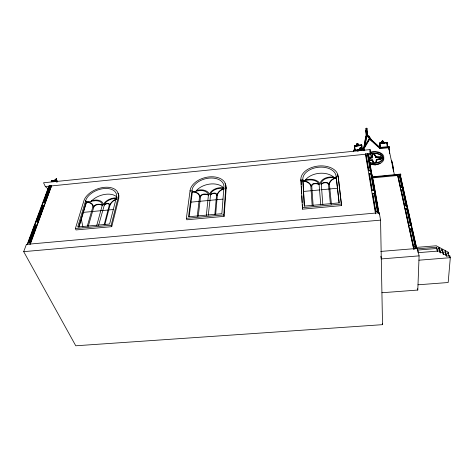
<?xml version="1.0" encoding="UTF-8"?>
<svg xmlns="http://www.w3.org/2000/svg" width="474" height="474" viewBox="0 0 474 474"><rect width="100%" height="100%" fill="white"/><g stroke="black" fill="none" stroke-linecap="round" stroke-linejoin="round"><path stroke-width="0.71" d="M378.4 212.613L375.266 194.216L376.836 204.033M382.897 158.109L382.305 156.538A8.733 5.439 -2.7 0 0 375.432 153.458L373.186 153.511M413.784 249.401L397.609 175.167L399.89 174.947L416.379 248.844M402.124 187.698L399.742 176.375A0.693 0.444 -0.6 0 0 398.96 176.002A0.693 0.444 -0.6 0 0 398.367 176.506L398.367 176.849A0.693 0.444 -0.6 0 1 398.96 176.346A0.693 0.444 -0.6 0 1 399.742 176.713L402.13 187.455M360.27 149.316L360.27 147.835L359.434 149.778M399.742 176.713L399.742 176.375M416.208 248.471L399.89 174.947M400.726 187.828L400.731 187.248A0.705 0.456 -0.1 0 0 401.531 187.633A0.705 0.456 -0.1 0 0 402.13 187.117M400.631 177.3L400.714 174.077L372.001 176.849M406.147 205.544L402.811 190.175A0.711 0.462 0 0 0 402.005 189.784A0.711 0.462 0 0 0 401.401 190.305L401.401 190.649A0.711 0.462 0 0 1 401.999 190.121A0.711 0.462 0 0 1 402.805 190.518L406.147 205.544A0.729 0.486 0.8 0 1 405.874 205.994M402.805 190.518L402.811 190.175M56.394 181.027L56.299 178.976L53.953 180.92M404.992 205.994A0.729 0.486 0.8 0 1 404.701 205.675L404.707 205.331A0.729 0.486 0.8 0 0 405.537 205.746A0.729 0.486 0.8 0 0 406.153 205.201M410.567 225.434L407.012 209.081A0.735 0.492 1 0 0 406.182 208.661A0.735 0.492 1 0 0 405.56 209.212L405.554 209.555A0.735 0.492 1 0 1 406.177 209.004A0.735 0.492 1 0 1 407.006 209.425L410.567 225.434A0.752 0.515 1.9 0 1 410.425 225.814M407.006 209.425L407.012 209.081M357.325 145.968C358.279 142.585 356.093 143.172 359.008 145.157M409.37 225.908A0.752 0.515 1.9 0 1 409.074 225.565L409.08 225.215A0.752 0.515 1.9 0 0 409.939 225.665A0.752 0.515 1.9 0 0 410.573 225.085M415.277 246.658L411.491 229.226A0.758 0.521 2.1 0 0 410.626 228.77A0.758 0.521 2.1 0 0 409.992 229.357L409.98 229.7A0.758 0.521 2.1 0 1 410.62 229.114A0.758 0.521 2.1 0 1 411.485 229.57L415.277 246.658A0.782 0.551 3.2 0 1 414.999 247.161M411.485 229.57L411.491 229.226M414.229 247.227A0.782 0.551 3.2 0 1 413.737 246.782L413.749 246.439A0.782 0.551 3.2 0 0 414.643 246.924A0.782 0.551 3.2 0 0 415.289 246.308M417.351 250.58L417.422 248.412L380.782 251.433M56.359 180.624C57.147 177.768 55.511 179.557 54.297 181.009M381.92 292.742L417.795 290.058L419.099 255.865L417.422 248.412M407.196 206.913L403.664 190.595L403.724 191.792M118.707 198.819L118.174 197.427A18.184 11.003 -20.5 0 0 104.321 187.331A18.184 11.003 -20.5 0 0 83.904 200.757L75.39 228.545L76.024 229.937L111.751 226.661L118.707 198.819L118.897 195.786A18.148 11.009 -20.5 0 0 117.907 193.102M437.229 251.208L436.631 247.232L417.31 248.82L418.068 252.18M440.69 252.909L439.362 247.778L438.806 247.825L438.717 249.111L439.279 249.069L440.275 252.761L442.876 252.547L443.362 254.408L445.969 254.2L446.472 256.073L449.79 255.806L450.3 257.684L448.179 282.516L417.991 284.803M439.279 249.069L439.362 247.778M369.471 159.039L369.572 157.581M369.969 151.769L370.117 149.588L43.543 182.78L45.326 186.537L48.129 188.948M369.53 164.04L370.247 153.766L370.117 149.588M439.7 252.369L439.801 250.912L417.997 252.689M443.747 254.562L442.396 249.401L441.833 249.448L441.738 250.734L442.301 250.693L443.314 254.562M442.301 250.693L442.396 249.401M224.107 216.357L223.752 214.9L225.837 186.952A18.231 11.678 -14.1 0 0 209.206 176.891A18.231 11.678 -14.1 0 0 190.11 190.424L186.371 218.342L186.797 219.782L224.107 216.357L226.169 188.397L225.79 185.352A18.196 11.69 -14.1 0 0 224.984 183.687M446.206 255.569L445.341 252.328L445.442 251.036L444.879 251.078L445.756 254.396M445.856 255.658L445.969 254.2M448.404 252.281L447.942 252.725L447.835 254.017L448.297 253.572L448.404 252.281L436.258 245.775L416.486 247.41M400.411 177.72L400.714 174.077M449.666 257.264L449.79 255.806M215.676 214.284L217.341 195.282A5.759 3.158 -38.6 0 1 224.101 188.942M214.829 214.633L216.517 195.632A5.658 3.075 -39.2 0 0 210.45 194.79L210.308 194.879M208.287 215.261L210.693 193.611A9.113 5.925 -13.4 0 1 215.16 189.606L216.44 189.085A9.113 5.925 -13.4 0 1 221.879 188.35L224.001 188.646L223.58 187.911A10.078 6.553 -13.4 0 0 216.15 188.528L214.74 189.102A10.078 6.553 -13.4 0 0 209.407 194.577A11.098 7.175 -14.9 0 0 203.512 190.086L202.161 189.908A11.098 7.175 -14.9 0 0 196.384 190.554L195.857 191.312L192.391 191.674L189.138 216.742M206.338 215.451L208.453 194.761L208.169 193.973A10.132 6.553 -14.9 0 0 197.901 190.803L195.857 191.312M43.098 202.653L45.149 197M197.208 216.707L199.513 196.988A5.747 3.851 13.2 0 0 192.509 192.006L192.349 192.006M198.274 216.156L200.461 197.166A5.623 3.768 14.2 0 1 208.258 195.033L208.424 195.092M356.448 145.619L357.355 143.391M359.416 149.968L360.27 147.835L361.182 149.31M361.621 149.701L360.495 147.912L361.656 149.322M56.193 180.659L56.489 178.959M191.994 190.24L188.528 216.76L221.862 213.685L223.924 187.135A16.294 10.44 -14.1 0 0 209.064 178.123A16.294 10.44 -14.1 0 0 191.994 190.24L192.391 191.674A6.233 4.177 13.2 0 1 199.987 197.077A6.109 4.094 14.2 0 1 208.453 194.761M376.409 162.268L376.777 159.697L380.77 158.766L380.776 159.104L376.783 160.028L376.344 162.706M375.918 162.985L376.362 159.501L382.885 157.599L382.459 158.446L380.776 159.104M376.362 159.501L375.977 162.588L375.971 162.256M301.233 184.824L301.227 179.865M382.062 142.935L382.394 140.766L383.43 142.36M382.103 142.633L382.394 140.766M381.689 142.988L382.471 140.867L384.384 142.71M364.891 146.265L366.562 136.281L368.162 136.115L370.158 139.184M365.158 145.488L366.562 136.281M363.718 148.35L365.81 135.997L368.754 135.694L372.315 141.139M363.961 147.716L365.65 137.721M359.861 150.246L360.204 147.971L359.683 150.098M368.517 155.727L371.272 171.825M56.039 180.801L56.382 178.888L54.119 180.801M322.818 204.709L321.218 182.964A9.385 6.126 -5.2 0 1 325.188 178.935L326.444 178.408A9.385 6.126 -5.2 0 1 332.078 177.655L336.25 177.72L339.1 202.913M359.73 150.24L360.24 147.947M381.967 142.514L382.257 140.861M356.839 145.565L357.26 143.444M111.751 226.661L111.183 225.257L118.174 197.427M104.884 224.611L109.861 205.586A5.694 2.654 -42.4 0 1 116.681 199.353M104.114 224.949L109.109 205.917A5.605 2.589 -42.7 0 0 104.221 204.993L104.084 205.082M98.545 225.511L104.671 203.82A9.071 5.593 -20.2 0 1 109.589 199.844L110.886 199.329A9.071 5.593 -20.2 0 1 116.142 198.618M96.678 225.689L102.36 204.958L102.224 204.17A10.132 6.162 -21.2 0 0 93.105 200.976L86.304 201.965L78.761 226.963M88.253 226.406L93.71 207.393A5.629 3.863 5.3 0 1 102.111 205.23L102.266 205.289M87.269 226.234L92.762 207.221A5.765 3.934 4.4 0 0 86.369 202.291L86.203 202.291M381.771 142.775L382.317 140.932L381.629 142.733M78.974 227.135L85.681 204.887A18.077 11.026 -20.6 0 1 86.801 202.362M374.697 191.65L374.697 191.04M85.711 200.585L77.7 226.981L109.618 224.036L116.343 197.605A16.252 9.83 -20.5 0 0 103.966 188.557A16.252 9.83 -20.5 0 0 85.711 200.585L86.304 201.965A6.251 4.266 4.4 0 1 93.236 207.31A6.115 4.195 5.3 0 1 102.36 204.958M359.47 150.205L360.181 148.149M356.804 144.979L357.2 143.569L356.353 145.642M372.528 153.576L371.569 156.396L371.663 157.735L372.528 153.576L373.151 153.179L373.939 153.422L375.941 156.076L376.178 157.178L382.263 157.457L380.64 156.888L376.172 156.912M372.019 156.734L373.192 153.458L373.945 153.689L376.178 157.178M359.511 149.914L360.204 147.971L359.304 150.057M381.558 143L382.251 141.062M56.459 179.054L56.756 182.057M56.607 180.73L51.162 181.222M56.714 180.428L51.222 181.056L56.714 180.428L57.265 181.643M56.205 179.184L56.293 178.882M56.382 178.888L55.63 180.641M30.342 244.086L51.619 185.559L49.029 185.814L27.071 244.685M28.95 242.096A0.776 0.468 -25.5 0 0 29.459 242.57A0.776 0.468 -25.5 0 0 30.36 241.971L36.522 225.286A0.752 0.444 -24.4 0 0 36.024 224.842A0.752 0.444 -24.4 0 0 35.147 225.417L29.133 242.439A0.776 0.468 -25.5 0 0 29.317 242.872A0.776 0.468 -25.5 0 0 30.022 242.807M36.652 221.37A0.752 0.438 -24.1 0 0 37.15 221.808A0.752 0.438 -24.1 0 0 38.015 221.245L43.798 205.597A0.729 0.421 -23.1 0 0 43.312 205.183A0.729 0.421 -23.1 0 0 42.464 205.728L36.824 221.714A0.747 0.438 -24.1 0 0 36.895 222.051M50.635 187.094L45.202 201.8A0.723 0.415 -22.9 0 1 44.366 202.339A0.723 0.415 -22.9 0 1 43.875 201.93L49.337 187.224A0.705 0.397 -22 0 1 50.155 186.715A0.705 0.397 -22 0 1 50.635 187.094L45.611 201.474M30.466 242.451A0.776 0.468 -25.5 0 0 30.543 242.315L36.522 225.286M37.689 222.051A0.747 0.438 -24.1 0 0 38.193 221.583L43.964 205.935M29.903 244.442L51.619 185.559M356.365 146.022L357.278 143.557M27.545 244.649L49.462 185.772L49.622 186.116M29.536 240.14L30.306 238.049M31.888 233.801L33.654 229.049M34.371 227.129L34.946 225.583M36.622 221.068L39.84 212.423M40.414 210.865L41.173 208.827M41.38 208.282L42.411 205.497M43.845 201.64L46.019 195.798M46.576 194.287L48.852 188.178M51.547 180.932L51.37 181.406L56.495 180.884L56.667 180.41L57.271 181.732M29.133 242.439L35.325 225.754A0.752 0.444 -24.4 0 1 36.202 225.186A0.752 0.444 -24.4 0 1 36.699 225.63M36.824 221.714L42.63 206.066A0.729 0.421 -23.1 0 1 43.205 205.586A0.729 0.421 -23.1 0 1 43.892 205.615M44.224 202.647A0.723 0.415 -22.9 0 1 44.041 202.268L49.497 187.562A0.705 0.397 -22 0 1 50.309 187.052A0.705 0.397 -22 0 1 50.795 187.431M23.7 251.647L26.42 244.377L379.259 212.725L380.563 220.132L382.518 324.666L75.769 345.783L23.7 251.647L380.563 220.132M28.44 241.853L30.68 235.845M31.177 234.512L34.406 225.837M35.911 221.791L39.206 212.95M40.219 210.225L41.487 206.824M45.895 194.998L48.632 187.645M381.487 143.024L382.642 140.825L384.568 142.982M356.235 145.939L357.242 143.592M357.236 143.652L357.609 143.444L358.35 144.979M360.252 148.196L361.834 149.725M56.738 181.72L56.519 179.059L56.904 181.785M382.346 141.092L382.666 140.95L384.687 142.982M304.415 206.113L303.005 180.944L305.031 180.718L305.446 179.96A11.37 7.466 -6.8 0 1 311.454 179.291L312.923 179.462A11.37 7.466 -6.8 0 1 320.039 183.942A10.381 6.778 -5.2 0 1 324.649 178.431L326.035 177.851A10.381 6.778 -5.2 0 1 333.797 177.205L334.383 177.934M394.54 175.457L388.621 147.77L380.047 148.64L380.035 147.977L369.625 138.627L362.853 149.855L362.829 149.197L369.524 138.07L379.982 147.45L389.361 146.496L389.51 153.546M363.362 149.754L369.643 139.285L369.625 138.627M407.871 209.52L411.58 225.843M54.836 181.086L56.299 178.976L54.297 181.086M365.768 137.01L366.621 135.914M382.868 157.854L375.787 157.51C374.081 152.041 371.995 151.621 372.12 157.943L370.135 158.233M91.091 201.474L91.719 200.721A16.122 9.859 -20.6 0 1 117.019 197.148M382.263 157.19L382.879 157.593L382.459 158.446M360.157 147.912L360.193 148.084M54.006 181.05L56.175 179.154M54.291 180.748L56.216 178.982M372.54 153.908L373.151 153.179M321.052 184.238L321.2 184.149A5.818 3.555 -32.9 0 1 328.541 184.901L330.425 203.98M56.418 179.225L56.501 180.553M380.895 158.79L382.891 157.937L382.311 156.574A8.722 5.427 -2.7 0 0 373.216 153.452L371.029 153.926M380.047 163.512L375.378 164.816L370.407 164.502M305.031 180.718L307.105 180.203A10.381 6.814 -6.8 0 1 318.605 183.343L319.061 184.131L320.785 204.904M376.374 159.833L381.078 158.701M336.285 178.052L336.137 178.082A5.937 3.632 -32.1 0 0 329.442 184.54L331.433 204.353M369.993 157.646L371.652 157.404M370.129 157.901L372.108 157.611L372.12 157.943M366.586 136.921L368.185 136.755L368.162 136.115M369.175 139.338L370.111 139.238L372.309 141.211M354.315 145.672L361.739 144.997L354.315 145.672L354.582 150.708M379.621 143.03L387.116 142.348L379.621 143.03L379.71 147.396M354.558 145.826L361.502 145.115M379.852 143.189L386.867 142.473M354.356 145.951L361.786 145.275L354.356 145.951L354.588 150.282M379.769 147.681L379.674 143.314L387.157 142.544L387.199 145.488M387.175 142.633L379.674 143.314M361.549 145.394L354.599 146.111L354.813 150.169M386.944 142.834L379.911 143.474L380 147.568M354.611 146.193L361.561 145.482L361.644 147.473M353.616 151.567L353.545 150.139L363.919 149.144L363.985 150.554M363.931 149.215L357.769 149.772L357.846 151.176M51.459 181.175L56.607 180.582L57.182 181.975M357.971 149.903L363.748 149.381M51.393 181.335L56.519 180.813M358.006 150.134L363.777 149.547M380.035 147.977L389.474 147.011M366.254 136.121L365.78 130.125L366.153 132.24L366.052 128.3L366.852 128.217L367.634 135.991M366.052 128.3L366.135 128.768L366.935 128.685M50.268 186.039L365.383 154.257L365.371 153.878L367.8 153.635L378.187 213.205M45.326 186.537L48.905 186.175M367.8 153.635L367.812 154.009L370.247 153.766M366.135 128.768L366.236 132.714L367.036 132.631M366.171 132.874L366.965 132.791L366.586 130.676M366.337 136.589L366.254 133.342L367.048 133.265M370.668 170.705L371.172 170.658M370.704 171.831L371.201 171.784M371.338 174.539L371.841 174.485L374.679 190.844M372.078 177.288L400.808 174.515M372.09 177.963L397.609 175.504M399.89 175.285L400.803 175.196M399.961 176.956L400.637 176.897L403.09 188.018M82.997 212.405L113.203 209.538M190.548 202.185L222.964 199.11M303.259 191.478L319.464 189.938M320.939 189.801L337.879 188.19M402.331 187.609L403.019 187.55M374.093 190.364L374.608 190.317M75.39 228.545L111.183 225.257M186.371 218.342L223.752 214.9M302.323 207.677L341.404 204.081L341.517 205.592L302.513 209.17L300.854 179.652A18.729 12.117 -6.1 0 1 318.492 166.013A18.729 12.117 -6.1 0 1 338.128 176.026L341.404 204.081M377.76 211.41L378.293 211.363M377.784 212.559L378.341 212.63M411.053 225.737L411.551 225.689M411.977 229.872L412.386 229.612L412.356 230.157M415.781 246.96L416.356 247.262M415.088 248.945L413.796 249.051L397.609 175.167M417.268 250.1L436.548 248.518M444.778 252.369L445.341 252.328M419.099 255.865L381.292 258.928L380.835 256.227M418.933 260.202L450.3 257.684M370.52 159.951L372.386 159.851L373.927 162.778M370.478 160.23L372.072 160.141L373.506 162.902M373.512 163.234L372.078 160.473L369.187 160.419M375.248 164.816L370.289 164.484M375.781 157.178L380.551 157.155L382.879 157.593M303.022 181.275L303.176 181.275A5.866 3.65 20.7 0 1 310.837 186.323L312.153 205.39M319.091 184.463L318.925 184.404A5.759 3.561 21.4 0 0 311.791 186.501L313.13 205.574M373.405 142.2L377.802 146.14M369.643 139.285L380.047 148.64M361.887 149.529L360.471 148.149M357.651 143.592L359.008 145.358M360.513 148.007L361.786 149.482M384.266 142.84L382.559 140.766M382.666 140.861L384.384 143.024M359.014 145.471L357.52 143.391M361.585 149.494L360.364 147.823M382.69 141.062L383.928 142.757M357.651 143.681L358.812 145.376M368.997 136.672L370.2 138.521M367.96 136.417L369.382 138.604M384.029 143.184L382.453 140.754M30.36 241.971L30.543 242.315M361.164 149.399L360.329 147.918L360.673 149.233M372.386 159.851L373.933 163.109M358.409 145.24L357.414 143.379M35.147 225.417L35.325 225.754M38.015 221.245L38.193 221.583M42.464 205.728L42.63 206.066M43.875 201.93L44.041 202.268M49.337 187.224L49.497 187.562M85.207 203.784L85.681 204.887M382.471 140.867L383.324 143.184M337.245 174.479L338.045 176.915M56.477 179.089L56.916 181.619M190.11 190.424L190.376 191.377M375.787 157.51L375.515 156.497L373.156 153.511A8.733 5.439 -2.7 0 0 369.643 154.388M447.942 252.725L448.842 256.061M445.442 251.036L446.822 256.221M400.637 176.897L400.56 177.454M441.833 249.448L442.692 252.743M438.806 247.825L439.647 251.102M436.631 247.232L437.656 251.267M392.383 163.53L392.395 163.589A8.461 0.871 84.9 0 1 392.596 164.638M357.432 143.486L358.018 145.82M225.837 186.952L226.169 188.397M400.346 175.244L416.723 248.429M412.635 230.542L416.296 246.918M398.367 176.506L400.726 187.591M401.401 190.305L404.701 205.675M405.56 209.212L409.074 225.565M409.992 229.357L413.737 246.782M386.82 142.265L387.696 146.371M417.505 288.707L417.795 290.058M382.293 140.825L382.565 142.715M371.841 174.485L371.782 174.734M380.776 147.799L379.81 142.982L379.952 147.953M81.338 219.154L82.909 227.052M407.948 210.711L407.877 210.219M366.692 130.753L366.947 132.163L366.852 128.217M367.172 133.935L367.534 135.949M366.236 132.714L366.835 136.068M366.254 133.342L366.734 136.026M373.755 184.38L374.01 185.832M374.264 187.277L375.402 193.783M375.657 195.235L375.912 196.68M376.166 198.126L377.814 207.529M378.068 208.975L378.323 210.42M378.608 212.814L368.298 153.961L368.363 155.833M368.488 156.556L370.218 166.137M370.395 167.464L370.709 168.963M370.899 170.373L371.154 171.825M371.409 173.283L372.126 177.057M372.297 178.372L373.506 184.978M373.696 186.365L374.01 187.858M374.205 189.274L374.513 190.738M374.709 192.183L374.964 193.635M377.085 205.443L377.334 206.86M377.505 208.175L377.825 209.686M378.015 211.084L378.317 212.506M367.812 154.009L378.068 212.862M367.575 155.188L370.158 170.373L370.147 170A0.758 0.48 -2.7 0 1 369.477 170.545A0.758 0.48 -2.7 0 1 368.642 170.142L366.112 155.336A0.735 0.456 -3.2 0 1 366.769 154.808A0.735 0.456 -3.2 0 1 367.575 155.188L367.587 155.561A0.735 0.456 -3.2 0 0 366.781 155.182A0.735 0.456 -3.2 0 0 366.129 155.709L368.654 170.522A0.752 0.48 -2.7 0 0 369.104 170.895M372.06 190.311A0.782 0.515 -2 0 1 372.013 190.181L369.299 173.976A0.758 0.486 -2.6 0 1 369.969 173.419A0.758 0.486 -2.6 0 1 370.81 173.828L373.565 190.033A0.782 0.515 -2 0 1 373.506 190.299M374.264 193.753L374.276 194.133A0.788 0.521 -1.9 0 0 373.405 193.688A0.788 0.521 -1.9 0 0 372.712 194.281L372.7 193.896A0.788 0.521 -1.9 0 1 373.394 193.309A0.788 0.521 -1.9 0 1 374.264 193.753L377.215 211.078A0.812 0.551 -1.2 0 1 377.209 211.22M369.299 173.976L372.013 190.181M372.7 193.896L375.604 211.226L372.831 194.986M365.371 153.89L375.503 213.827M363.706 149.138L363.789 149.618L353.622 150.661L353.545 150.139M362.266 149.725L361.466 144.908L361.626 147.858M358.018 150.205L357.941 149.725L358.012 151.188M357.817 150.074L363.961 149.381L364.026 150.791M368.612 156.959L368.535 156.29M382.311 323.327L382.518 324.666M355.15 149.731L354.522 145.619L354.801 150.554M56.489 179.154L56.898 181.898M300.854 179.652L301.037 181.133M302.821 179.462L304.308 206.083L339.153 202.866L336.137 176.221A16.738 10.825 -6.1 0 0 318.581 167.251A16.738 10.825 -6.1 0 0 302.821 179.462L303.005 180.944A6.363 3.958 20.7 0 1 311.317 186.412A6.251 3.869 21.4 0 1 319.061 184.131M341.517 205.592L338.128 176.026M336.137 176.221L336.25 177.72A6.44 3.94 -32.1 0 0 328.992 184.718A6.31 3.857 -32.9 0 0 321.028 183.906M301.31 186.3L301.701 193.676M301.814 195.892L302.163 202.528M302.282 204.744L302.513 209.17M361.769 145.192L361.958 149.529M361.727 144.908L361.917 149.251M363.919 149.144L363.973 150.483M366.112 155.336L366.129 155.709M368.642 170.142L368.654 170.522M370.81 173.828L370.822 174.207A0.758 0.486 -2.6 0 0 369.981 173.798A0.758 0.486 -2.6 0 0 369.311 174.355M373.565 190.033L373.553 189.653A0.782 0.515 -2 0 1 372.866 190.234A0.782 0.515 -2 0 1 372.001 189.801M372.072 160.141L372.078 160.473M373.767 162.475L373.773 162.813M373.322 162.564L373.328 162.896M376.777 159.697L376.783 160.028M377.215 211.078L377.203 210.699A0.812 0.551 -1.2 0 1 376.492 211.315A0.812 0.551 -1.2 0 1 375.598 210.841M379.259 212.725L379.289 214.189M378.602 213.264L378.536 210.343L373.589 182.182A18.208 1.304 84.7 0 0 372.22 177.774M380.634 158.512L380.64 158.843M380.373 156.882L380.355 157.487M387.098 142.265L387.145 145.921M389.391 151.55L389.403 153.712M388.621 147.77L388.627 149.233M375.313 164.822A9.622 5.99 -2.7 0 0 383.774 159.412L383.762 156.503A9.64 5.99 -2.7 0 0 375.526 151.591L373.038 151.65A9.64 5.99 -2.7 0 0 370.627 152.107M373.263 181.785A16.27 1.167 84.7 0 1 373.506 182.982M210.343 194.547A6.144 3.342 -39.2 0 1 216.926 195.454A6.245 3.425 -38.6 0 1 223.461 188.765M104.179 204.75A6.085 2.808 -42.7 0 1 109.488 205.752A6.174 2.88 -42.4 0 1 116.177 199.169M305.446 179.96A16.602 10.849 -6 0 1 333.797 177.205M196.384 190.554A16.163 10.464 -14.1 0 1 223.58 187.911M91.719 200.721A11.092 6.749 -21.2 0 1 97.283 200.099L98.527 200.283A11.092 6.749 -21.2 0 1 103.291 204.774A10.037 6.186 -20.2 0 1 109.281 199.341L110.715 198.772A10.037 6.186 -20.2 0 1 116.527 197.984M391.506 160.822A9.314 0.954 84.9 0 1 392.069 161.628L392.727 164.727A9.314 0.954 84.9 0 1 393.461 171.15M391.82 161.752A8.461 0.871 84.9 0 1 392.099 162.404M392.697 165.225A8.461 0.871 84.9 0 1 393.147 168.637M393.219 169.372A8.461 0.871 84.9 0 1 393.402 171.6M383.756 158.073A9.64 5.99 -2.7 0 1 380.024 162.173L377.808 163.02L372.807 163.536A9.64 5.99 -2.7 0 1 369.24 162.843M369.37 162.232A8.757 5.439 -2.7 0 0 372.937 162.979L377.476 162.505L379.478 161.741A8.757 5.439 -2.7 0 0 382.879 158.02L382.879 156.604A8.757 5.439 -2.7 0 0 375.402 152.124L373.151 152.178A8.757 5.439 -2.7 0 0 369.601 153.061M369.993 170.735A0.752 0.48 -2.7 0 1 369.679 170.889M377.043 211.487A0.812 0.551 -1.2 0 1 376.706 211.659M376.089 211.659A0.812 0.551 -1.2 0 1 375.657 211.363M45.368 202.137A0.723 0.415 -22.9 0 1 44.704 202.641M42.382 205.917A0.699 0.296 83.8 0 0 42.186 206.101L41.742 206.149A0.699 0.302 83.8 0 1 42.269 206.498M34.863 225.79A0.723 0.32 84.7 0 1 35.076 225.583M28.132 242.854A0.741 0.338 85.5 0 1 28.191 242.516"/></g></svg>
